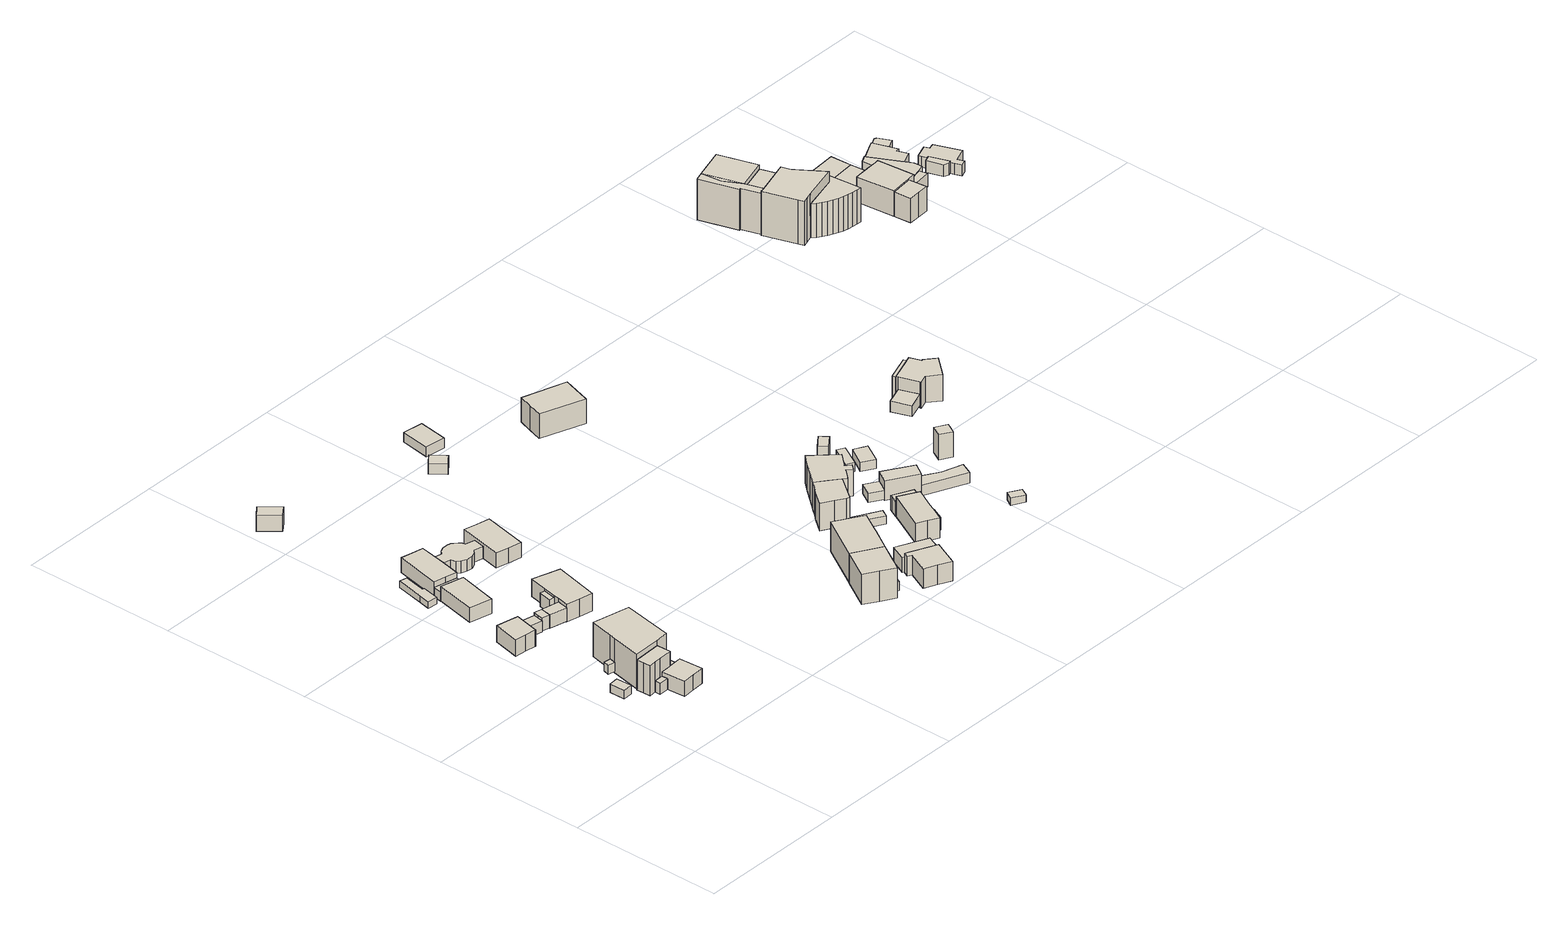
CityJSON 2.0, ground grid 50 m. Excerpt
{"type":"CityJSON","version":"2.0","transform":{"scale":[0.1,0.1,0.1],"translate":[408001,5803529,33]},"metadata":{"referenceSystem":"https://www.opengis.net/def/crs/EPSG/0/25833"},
"CityObjects":{
"building1":{"type":"Building","attributes":{"Gemeindeschluessel":"11000009","BezugspunktDach":"2200","function":"31001_2000","measuredHeight":2.9,"storeysAboveGround":1},"address":[{"country":"Germany","locality":"Berlin","thoroughfareNumber":"4 (1)","thoroughfareName":"Alt-Schmöckwitz"}],"geometry":[{"type":"Solid","lod":"1","boundaries":[[[[0,1,2,3]],[[4,5,6,7]],[[4,7,3,2]],[[5,4,2,1]],[[6,5,1,0]],[[7,6,0,3]]]]}]},
"building2":{"type":"Building","attributes":{"Gemeindeschluessel":"11000009","BezugspunktDach":"2200","function":"31001_2000","measuredHeight":3.68,"storeysAboveGround":1},"address":[{"country":"Germany","locality":"Berlin","thoroughfareNumber":"5 (1)","thoroughfareName":"Alt-Schmöckwitz"}],"geometry":[{"type":"Solid","lod":"1","boundaries":[[[[8,9,10,11]],[[12,13,14,15]],[[12,15,11,10]],[[13,12,10,9]],[[14,13,9,8]],[[15,14,8,11]]]]}]},
"building3":{"type":"Building","attributes":{"Gemeindeschluessel":"11000009","BezugspunktDach":"2200","function":"51009_1610","measuredHeight":3.02,"storeysAboveGround":0},"address":[{"country":"Germany","locality":"Berlin"}],"geometry":[{"type":"Solid","lod":"1","boundaries":[[[[16,17,18,19]],[[20,21,22,23]],[[20,23,19,18]],[[21,20,18,17]],[[22,21,17,16]],[[23,22,16,19]]]]}]},
"building4":{"type":"Building","attributes":{"Gemeindeschluessel":"11000009","function":"31001_1010"},"address":[{"country":"Germany","locality":"Berlin","thoroughfareNumber":"5","thoroughfareName":"Alt-Schmöckwitz"}],"children":["building4-1","building4-2","building4-3"]},
"building4-1":{"type":"BuildingPart","attributes":{"BezugspunktDach":"2200","measuredHeight":11.08,"storeysAboveGround":2},"parents":["building4"],"geometry":[{"type":"MultiSurface","lod":"1","boundaries":[[[24,25,26,27,28,29,30,31]],[[32,33,34,35,15,36,37,38]],[[32,38,31,30]],[[39,40,30,29]],[[33,32,41,42]],[[34,33,42,43,44,39,29,28]],[[35,34,45,43,46,47,48,28,27]],[[15,35,27,26]],[[36,15,26,25]],[[37,36,25,24]],[[38,37,24,31]],[[42,41,40,39]],[[39,44,43,42]],[[48,47,46,43,45]]]}]},
"building4-2":{"type":"BuildingPart","attributes":{"BezugspunktDach":"2200","measuredHeight":6.81,"storeysAboveGround":2},"parents":["building4"],"geometry":[{"type":"MultiSurface","lod":"1","boundaries":[[[49,50,51,52,53,48,47]],[[43,54,55,56,57,58,46]],[[59,44,48,53]],[[60,59,54,53,52]],[[56,55,52,51]],[[57,56,51,50]],[[58,57,50,49]],[[46,58,49,47]],[[43,46,47,48]],[[54,43,44,59]],[[55,61,54,59,60]]]}]},
"building4-3":{"type":"BuildingPart","attributes":{"BezugspunktDach":"2200","measuredHeight":3.22,"storeysAboveGround":2},"parents":["building4"],"geometry":[{"type":"MultiSurface","lod":"1","boundaries":[[[44,60,62,40]],[[63,55,43,41]],[[63,41,40,62]],[[55,63,62,60]],[[54,59,44,43]],[[55,60,59,54]],[[42,39,40,41]],[[43,44,39,42]]]}]},
"building5":{"type":"Building","attributes":{"Gemeindeschluessel":"11000009","function":"31001_1010"},"address":[{"country":"Germany","locality":"Berlin","thoroughfareNumber":"2 (3)","thoroughfareName":"Alt-Schmöckwitz"}],"children":["building5-1","building5-2"]},
"building5-1":{"type":"BuildingPart","attributes":{"BezugspunktDach":"2200","measuredHeight":7.49,"storeysAboveGround":1},"parents":["building5"],"geometry":[{"type":"Solid","lod":"1","boundaries":[[[[64,65,66,67,68,69,70,71]],[[72,73,74,75,76,77,78,79]],[[72,79,71,70]],[[73,72,70,69]],[[74,73,69,68]],[[75,74,68,67],[75,80,81,74]],[[76,75,67,66]],[[77,76,66,65]],[[78,77,65,64]],[[79,78,64,71]],[[80,75,74,81]]]]}]},
"building5-2":{"type":"BuildingPart","attributes":{"BezugspunktDach":"2200","measuredHeight":3.57,"storeysAboveGround":1},"parents":["building5"],"geometry":[{"type":"Solid","lod":"1","boundaries":[[[[82,83,81,80]],[[74,84,85,75]],[[84,74,81,83]],[[85,84,83,82]],[[75,85,82,80]],[[75,80,81,74]]]]}]},
"building6":{"type":"Building","attributes":{"Gemeindeschluessel":"11000009","BezugspunktDach":"2200","function":"31001_1010","measuredHeight":11.48,"storeysAboveGround":4},"address":[{"country":"Germany","locality":"Berlin","thoroughfareNumber":"4","thoroughfareName":"Alt-Schmöckwitz"}],"geometry":[{"type":"Solid","lod":"1","boundaries":[[[[86,87,88,89,90,91,92]],[[93,94,95,96,97,98,99]],[[93,99,92,91]],[[94,93,91,90]],[[95,94,90,89]],[[96,95,89,88]],[[97,96,88,87]],[[98,97,87,86]],[[99,98,86,92]]]]}]},
"building7":{"type":"Building","attributes":{"Gemeindeschluessel":"11000009","BezugspunktDach":"2200","function":"31001_1010","measuredHeight":5.11,"storeysAboveGround":1},"address":[{"country":"Germany","locality":"Berlin","thoroughfareNumber":"2 (2)","thoroughfareName":"Alt-Schmöckwitz"}],"geometry":[{"type":"Solid","lod":"1","boundaries":[[[[100,101,102,103,104]],[[105,106,107,108,109]],[[105,109,104,103]],[[106,105,103,102]],[[107,106,102,101]],[[108,107,101,100]],[[109,108,100,104]]]]}]},
"building8":{"type":"Building","attributes":{"Gemeindeschluessel":"11000009","BezugspunktDach":"2200","function":"31001_2000","measuredHeight":2.17,"storeysAboveGround":1},"address":[{"country":"Germany","locality":"Berlin","thoroughfareNumber":"1 (2)","thoroughfareName":"Alt-Schmöckwitz"}],"geometry":[{"type":"Solid","lod":"1","boundaries":[[[[110,111,112,113,114,115,116]],[[117,118,119,120,121,122,123]],[[117,123,116,115]],[[118,117,115,114]],[[119,118,114,113]],[[120,119,113,112]],[[121,120,112,111]],[[122,121,111,110]],[[123,122,110,116]]]]}]},
"building9":{"type":"Building","attributes":{"Gemeindeschluessel":"11000009","BezugspunktDach":"2200","function":"31001_2000","measuredHeight":6.57,"storeysAboveGround":1},"address":[{"country":"Germany","locality":"Berlin","thoroughfareNumber":"2 (4)","thoroughfareName":"Alt-Schmöckwitz"}],"geometry":[{"type":"Solid","lod":"1","boundaries":[[[[124,125,126,127,128]],[[129,130,131,132,133]],[[129,133,128,127]],[[130,129,127,126]],[[131,130,126,125]],[[132,131,125,124]],[[133,132,124,128]]]]}]},
"building10":{"type":"Building","attributes":{"Gemeindeschluessel":"11000009","BezugspunktDach":"2200","function":"31001_1010","measuredHeight":5.2,"storeysAboveGround":1},"address":[{"country":"Germany","locality":"Berlin","thoroughfareNumber":"2 (1)","thoroughfareName":"Alt-Schmöckwitz"}],"geometry":[{"type":"Solid","lod":"1","boundaries":[[[[134,135,136,101,137,100]],[[138,139,140,141,142,143]],[[138,143,100,137]],[[139,138,137,101]],[[140,139,101,136]],[[141,140,136,135]],[[142,141,135,134]],[[143,142,134,100]]]]}]},
"building11":{"type":"Building","attributes":{"Gemeindeschluessel":"11000009","BezugspunktDach":"2200","function":"31001_2463","measuredHeight":3.19,"storeysAboveGround":1},"address":[{"country":"Germany","locality":"Berlin","thoroughfareNumber":"1 (4)","thoroughfareName":"Alt-Schmöckwitz"}],"geometry":[{"type":"Solid","lod":"1","boundaries":[[[[144,145,146,147]],[[148,149,150,151]],[[148,151,147,146]],[[149,148,146,145]],[[150,149,145,144]],[[151,150,144,147]]]]}]},
"building12":{"type":"Building","attributes":{"Gemeindeschluessel":"11000009","BezugspunktDach":"2200","function":"31001_3065","measuredHeight":6.75,"storeysAboveGround":1},"address":[{"country":"Germany","locality":"Berlin","thoroughfareNumber":"1 (3)","thoroughfareName":"Alt-Schmöckwitz"}],"geometry":[{"type":"Solid","lod":"1","boundaries":[[[[152,153,154,155,156,157,158,159]],[[160,161,162,163,164,149,165,148]],[[160,148,159,158]],[[161,160,158,157]],[[162,161,157,156]],[[163,162,156,155]],[[164,163,155,154]],[[149,164,154,153]],[[165,149,153,152]],[[148,165,152,159]]]]}]},
"building13":{"type":"Building","attributes":{"Gemeindeschluessel":"11000009","function":"31001_1010"},"address":[{"country":"Germany","locality":"Berlin","thoroughfareNumber":"2","thoroughfareName":"Alt-Schmöckwitz"}],"children":["building13-1","building13-2"]},
"building13-1":{"type":"BuildingPart","attributes":{"BezugspunktDach":"2200","measuredHeight":7.73,"storeysAboveGround":2},"parents":["building13"],"geometry":[{"type":"MultiSurface","lod":"1","boundaries":[[[166,167,168,169,170,171,172,173,174]],[[175,176,177,178,179,180,181,182,183]],[[175,183,174,173]],[[176,175,173,172]],[[177,176,184,185,186,187,188,172,171]],[[178,177,171,170]],[[179,178,170,169]],[[180,179,169,168]],[[181,180,168,167]],[[182,181,167,166]],[[183,182,166,174]],[[188,187,186,185,184]]]}]},
"building13-2":{"type":"BuildingPart","attributes":{"BezugspunktDach":"2200","measuredHeight":4.67,"storeysAboveGround":2},"parents":["building13"],"geometry":[{"type":"Solid","lod":"1","boundaries":[[[[187,186,189,190]],[[191,185,184,192]],[[191,192,190,189]],[[185,191,189,186]],[[192,184,187,190]],[[184,185,186,187]]]]}]},
"building14":{"type":"Building","attributes":{"Gemeindeschluessel":"11000009","BezugspunktDach":"2200","function":"31001_3072","measuredHeight":6.89,"storeysAboveGround":1},"address":[{"country":"Germany","locality":"Berlin","thoroughfareNumber":"782 (1)","thoroughfareName":"Adlergestell"}],"geometry":[{"type":"Solid","lod":"1","boundaries":[[[[193,194,195,196]],[[197,198,199,200]],[[197,200,196,195]],[[198,197,195,194]],[[199,198,194,193]],[[200,199,193,196]]]]}]},
"building15":{"type":"Building","attributes":{"Gemeindeschluessel":"11000009","BezugspunktDach":"2200","function":"31001_3065","measuredHeight":3.95,"storeysAboveGround":1},"address":[{"country":"Germany","locality":"Berlin","thoroughfareNumber":"1 (1)","thoroughfareName":"Alt-Schmöckwitz"}],"geometry":[{"type":"Solid","lod":"1","boundaries":[[[[201,202,203,204,205,206,207,208,209,210,211,212,213,214,215,216,217,218,219]],[[163,220,221,222,223,224,225,226,227,228,229,230,231,232,233,234,235,236,164]],[[163,164,219,218]],[[220,163,218,217]],[[221,220,217,216]],[[222,221,216,215]],[[223,222,215,214]],[[224,223,214,213]],[[225,224,213,212]],[[226,225,212,211]],[[227,226,211,210]],[[228,227,210,209]],[[229,228,209,208]],[[230,229,208,207]],[[231,230,207,206]],[[232,231,206,205]],[[233,232,205,204]],[[234,233,204,203]],[[235,234,203,202]],[[236,235,202,201]],[[164,236,201,219]]]]}]},
"building16":{"type":"Building","attributes":{"Gemeindeschluessel":"11000009","BezugspunktDach":"2200","function":"31001_3065","measuredHeight":6.85,"storeysAboveGround":1},"address":[{"country":"Germany","locality":"Berlin","thoroughfareNumber":"1","thoroughfareName":"Alt-Schmöckwitz"}],"geometry":[{"type":"Solid","lod":"1","boundaries":[[[[237,238,239,240,241,242]],[[243,244,245,246,247,248]],[[243,248,242,241]],[[244,243,241,240]],[[245,244,240,239]],[[246,245,239,238]],[[247,246,238,237]],[[248,247,237,242]]]]}]},
"building17":{"type":"Building","attributes":{"Gemeindeschluessel":"11000009","function":"31001_1010"},"address":[{"country":"Germany","locality":"Berlin","thoroughfareNumber":"12","thoroughfareName":"Alt-Schmöckwitz"}],"children":["building17-1","building17-2"]},
"building17-1":{"type":"BuildingPart","attributes":{"BezugspunktDach":"2200","measuredHeight":11.39,"storeysAboveGround":2},"parents":["building17"],"geometry":[{"type":"Solid","lod":"1","boundaries":[[[[249,250,251,252,253,254,255,256]],[[257,258,259,260,261,262,263,264]],[[257,264,256,255]],[[258,257,255,254]],[[259,258,254,253]],[[260,259,253,252]],[[261,260,252,251],[260,261,265,266]],[[262,261,251,250]],[[263,262,250,249]],[[264,263,249,256]],[[265,261,260,266]]]]}]},
"building17-2":{"type":"BuildingPart","attributes":{"BezugspunktDach":"2200","measuredHeight":3,"storeysAboveGround":2},"parents":["building17"],"geometry":[{"type":"Solid","lod":"1","boundaries":[[[[267,268,266,265]],[[260,269,270,261]],[[269,260,266,268]],[[270,269,268,267]],[[261,270,267,265]],[[261,265,266,260]]]]}]},
"building18":{"type":"Building","attributes":{"Gemeindeschluessel":"11000009","BezugspunktDach":"2200","function":"31001_2000","measuredHeight":4.26,"storeysAboveGround":1},"address":[{"country":"Germany","locality":"Berlin","thoroughfareNumber":"922 (1)","thoroughfareName":"Alt-Schmöckwitz"}],"geometry":[{"type":"Solid","lod":"1","boundaries":[[[[271,272,273,274,275]],[[276,277,278,279,280]],[[276,280,275,274]],[[277,276,274,273]],[[278,277,273,272]],[[279,278,272,271]],[[280,279,271,275]]]]}]},
"building19":{"type":"Building","attributes":{"Gemeindeschluessel":"11000009","function":"31001_1010"},"address":[{"country":"Germany","locality":"Berlin","thoroughfareNumber":"13","thoroughfareName":"Alt-Schmöckwitz"}],"children":["building19-1","building19-2"]},
"building19-1":{"type":"BuildingPart","attributes":{"BezugspunktDach":"2200","measuredHeight":11.13,"storeysAboveGround":2},"parents":["building19"],"geometry":[{"type":"Solid","lod":"1","boundaries":[[[[254,253,281,282,283,284,285,255]],[[286,287,288,289,290,291,292,293]],[[286,293,255,285]],[[287,286,285,284]],[[288,287,284,283]],[[289,288,283,282]],[[290,289,282,281],[294,295,296,297]],[[291,290,281,253]],[[292,291,253,254]],[[293,292,254,255]],[[296,295,294,297]]]]}]},
"building19-2":{"type":"BuildingPart","attributes":{"BezugspunktDach":"2200","measuredHeight":2.62,"storeysAboveGround":2},"parents":["building19"],"geometry":[{"type":"Solid","lod":"1","boundaries":[[[[298,299,297,296]],[[294,300,301,295]],[[300,294,297,299]],[[301,300,299,298]],[[295,301,298,296]],[[294,295,296,297]]]]}]},
"building20":{"type":"Building","attributes":{"Gemeindeschluessel":"11000009","BezugspunktDach":"2200","function":"31001_1010","measuredHeight":7.07,"storeysAboveGround":2},"address":[{"country":"Germany","locality":"Berlin","thoroughfareNumber":"12 (1)","thoroughfareName":"Alt-Schmöckwitz"}],"geometry":[{"type":"Solid","lod":"1","boundaries":[[[[302,303,304,305,306,307,308,309,310,311]],[[312,313,314,315,316,317,318,319,320,321]],[[312,321,311,310]],[[313,312,310,309]],[[314,313,309,308]],[[315,314,308,307]],[[316,315,307,306]],[[317,316,306,305]],[[318,317,305,304]],[[319,318,304,303]],[[320,319,303,302]],[[321,320,302,311]]]]}]},
"building21":{"type":"Building","attributes":{"Gemeindeschluessel":"11000009","BezugspunktDach":"2200","function":"31001_2000","measuredHeight":3.66,"storeysAboveGround":1},"address":[{"country":"Germany","locality":"Berlin","thoroughfareNumber":"922","thoroughfareName":"Alt-Schmöckwitz"}],"geometry":[{"type":"Solid","lod":"1","boundaries":[[[[322,323,324,325]],[[326,327,328,329]],[[326,329,325,324]],[[327,326,324,323]],[[328,327,323,322]],[[329,328,322,325]]]]}]},
"building22":{"type":"Building","attributes":{"Gemeindeschluessel":"11000009","BezugspunktDach":"2200","function":"31001_1010","measuredHeight":5.69,"storeysAboveGround":1},"address":[{"country":"Germany","locality":"Berlin","thoroughfareNumber":"13 (1)","thoroughfareName":"Alt-Schmöckwitz"}],"geometry":[{"type":"Solid","lod":"1","boundaries":[[[[330,331,332,333,334]],[[335,336,337,338,339]],[[335,339,334,333]],[[336,335,333,332]],[[337,336,332,331]],[[338,337,331,330]],[[339,338,330,334]]]]}]},
"building23":{"type":"Building","attributes":{"Gemeindeschluessel":"11000009","BezugspunktDach":"2200","function":"31001_1010","measuredHeight":10.02,"storeysAboveGround":2},"address":[{"country":"Germany","locality":"Berlin","thoroughfareNumber":"14","thoroughfareName":"Alt-Schmöckwitz"}],"geometry":[{"type":"Solid","lod":"1","boundaries":[[[[340,341,342,343,344,345,346,347,348]],[[349,350,351,352,353,354,355,356,357]],[[349,357,348,347]],[[350,349,347,346]],[[351,350,346,345]],[[352,351,345,344]],[[353,352,344,343]],[[354,353,343,342]],[[355,354,342,341]],[[356,355,341,340]],[[357,356,340,348]]]]}]},
"building24":{"type":"Building","attributes":{"Gemeindeschluessel":"11000009","BezugspunktDach":"2200","function":"31001_2000","measuredHeight":2.69,"storeysAboveGround":1},"address":[{"country":"Germany","locality":"Berlin","thoroughfareNumber":"13 (3)","thoroughfareName":"Alt-Schmöckwitz"}],"geometry":[{"type":"Solid","lod":"1","boundaries":[[[[358,359,360,361,362]],[[363,364,365,366,367]],[[363,367,362,361]],[[364,363,361,360]],[[365,364,360,359]],[[366,365,359,358]],[[367,366,358,362]]]]}]},
"building25":{"type":"Building","attributes":{"Gemeindeschluessel":"11000009","function":"31001_2000"},"address":[{"country":"Germany","locality":"Berlin","thoroughfareNumber":"13 (2)","thoroughfareName":"Alt-Schmöckwitz"}],"children":["building25-1","building25-2"]},
"building25-1":{"type":"BuildingPart","attributes":{"BezugspunktDach":"2200","measuredHeight":8.34,"storeysAboveGround":2},"parents":["building25"],"geometry":[{"type":"MultiSurface","lod":"1","boundaries":[[[368,369,370,371,372,373,374,375]],[[376,377,378,379,380,381,382,383]],[[376,383,375,374]],[[377,376,374,373]],[[378,377,373,372]],[[379,378,372,371]],[[380,384,385,371,370]],[[381,380,370,369]],[[382,381,369,368]],[[383,382,368,375]],[[379,385,384,380]]]}]},
"building25-2":{"type":"BuildingPart","attributes":{"BezugspunktDach":"2200","measuredHeight":4.21,"storeysAboveGround":2},"parents":["building25"],"geometry":[{"type":"Solid","lod":"1","boundaries":[[[[386,387,385,384]],[[379,388,389,380]],[[388,379,385,387]],[[389,388,387,386]],[[380,389,386,384]],[[379,380,384,385]]]]}]},
"building26":{"type":"Building","attributes":{"Gemeindeschluessel":"11000009","BezugspunktDach":"2200","function":"31001_3043","measuredHeight":10.96,"storeysAboveGround":1},"address":[{"country":"Germany","locality":"Berlin","thoroughfareNumber":"923","thoroughfareName":"Alt-Schmöckwitz"}],"geometry":[{"type":"Solid","lod":"1","boundaries":[[[[390,391,392,393,394]],[[395,396,397,398,399]],[[395,399,394,393]],[[396,395,393,392]],[[397,396,392,391]],[[398,397,391,390]],[[399,398,390,394]]]]}]},
"building27":{"type":"Building","attributes":{"Gemeindeschluessel":"11000009","BezugspunktDach":"2200","function":"31001_1010","measuredHeight":8.84,"storeysAboveGround":2},"address":[{"country":"Germany","locality":"Berlin","thoroughfareNumber":"15","thoroughfareName":"Alt-Schmöckwitz"}],"geometry":[{"type":"Solid","lod":"1","boundaries":[[[[400,401,402,403,404,405,406,407,408,409,410]],[[411,412,413,414,415,416,417,418,419,420,421]],[[411,421,410,409]],[[412,411,409,408]],[[413,412,408,407]],[[414,413,407,406]],[[415,414,406,405]],[[416,415,405,404]],[[417,416,404,403]],[[418,417,403,402]],[[419,418,402,401]],[[420,419,401,400]],[[421,420,400,410]]]]}]},
"building28":{"type":"Building","attributes":{"Gemeindeschluessel":"11000009","BezugspunktDach":"2200","function":"31001_1010","measuredHeight":5.98,"storeysAboveGround":2},"address":[{"country":"Germany","locality":"Berlin","thoroughfareNumber":"14 (1)","thoroughfareName":"Alt-Schmöckwitz"}],"geometry":[{"type":"Solid","lod":"1","boundaries":[[[[422,423,424,425,426,427,428,429]],[[430,431,432,433,434,435,436,437]],[[430,437,429,428]],[[431,430,428,427]],[[432,431,427,426]],[[433,432,426,425]],[[434,433,425,424]],[[435,434,424,423]],[[436,435,423,422]],[[437,436,422,429]]]]}]},
"building29":{"type":"Building","attributes":{"Gemeindeschluessel":"11000009","function":"31001_1010"},"address":[{"country":"Germany","locality":"Berlin","thoroughfareNumber":"15 (1)","thoroughfareName":"Alt-Schmöckwitz"}],"children":["building29-1","building29-2"]},
"building29-1":{"type":"BuildingPart","attributes":{"BezugspunktDach":"2200","measuredHeight":7.24,"storeysAboveGround":2},"parents":["building29"],"geometry":[{"type":"MultiSurface","lod":"1","boundaries":[[[438,439,440,441]],[[442,443,444,445]],[[442,445,446,447,448,449,441,440],[447,450,451,448]],[[443,442,440,439]],[[444,443,439,438]],[[445,444,438,441]],[[451,450,447,448]],[[449,448,447,446]]]}]},
"building29-2":{"type":"BuildingPart","attributes":{"BezugspunktDach":"2200","measuredHeight":3.93,"storeysAboveGround":2},"parents":["building29"],"geometry":[{"type":"Solid","lod":"1","boundaries":[[[[449,448,451,452,453]],[[454,450,447,446,455]],[[454,455,453,452]],[[450,454,452,451]],[[455,446,449,453]],[[447,450,451,448]],[[446,447,448,449]]]]}]},
"building30":{"type":"Building","attributes":{"Gemeindeschluessel":"11000009","BezugspunktDach":"2200","function":"31001_2000","measuredHeight":9.03,"storeysAboveGround":1},"address":[{"country":"Germany","locality":"Berlin","thoroughfareNumber":"15 (3)","thoroughfareName":"Alt-Schmöckwitz"}],"geometry":[{"type":"Solid","lod":"1","boundaries":[[[[456,457,458,459]],[[460,461,462,463]],[[460,463,459,458]],[[461,460,458,457]],[[462,461,457,456]],[[463,462,456,459]]]]}]},
"building31":{"type":"Building","attributes":{"Gemeindeschluessel":"11000009","BezugspunktDach":"2200","function":"31001_2000","measuredHeight":3,"storeysAboveGround":1},"address":[{"country":"Germany","locality":"Berlin","thoroughfareNumber":"15 (4)","thoroughfareName":"Alt-Schmöckwitz"}],"geometry":[{"type":"Solid","lod":"1","boundaries":[[[[464,465,466,467]],[[468,469,470,471]],[[468,471,467,466]],[[469,468,466,465]],[[470,469,465,464]],[[471,470,464,467]]]]}]},
"building32":{"type":"Building","attributes":{"Gemeindeschluessel":"11000009","BezugspunktDach":"2200","function":"31001_2000","measuredHeight":3,"storeysAboveGround":1},"address":[{"country":"Germany","locality":"Berlin","thoroughfareNumber":"15 (5)","thoroughfareName":"Alt-Schmöckwitz"}],"geometry":[{"type":"Solid","lod":"1","boundaries":[[[[472,473,474,475]],[[476,477,478,479]],[[476,479,475,474]],[[477,476,474,473]],[[478,477,473,472]],[[479,478,472,475]]]]}]},
"building33":{"type":"Building","attributes":{"Gemeindeschluessel":"11000009","BezugspunktDach":"2200","function":"31001_2000","measuredHeight":4.4,"storeysAboveGround":1},"address":[{"country":"Germany","locality":"Berlin","thoroughfareNumber":"15 (2)","thoroughfareName":"Alt-Schmöckwitz"}],"geometry":[{"type":"Solid","lod":"1","boundaries":[[[[480,481,482,483,484,485,486]],[[487,488,489,490,491,492,493]],[[487,493,486,485]],[[488,487,485,484]],[[489,488,484,483]],[[490,489,483,482]],[[491,490,482,481]],[[492,491,481,480]],[[493,492,480,486]]]]}]},
"building34":{"type":"Building","attributes":{"Gemeindeschluessel":"11000009","BezugspunktDach":"2200","function":"31001_2000","measuredHeight":2.57,"storeysAboveGround":1},"address":[{"country":"Germany","locality":"Berlin","thoroughfareNumber":"13 (4)","thoroughfareName":"Alt-Schmöckwitz"}],"geometry":[{"type":"Solid","lod":"1","boundaries":[[[[494,495,496,497]],[[498,499,500,501]],[[498,501,497,496]],[[499,498,496,495]],[[500,499,495,494]],[[501,500,494,497]]]]}]},
"building35":{"type":"Building","attributes":{"Gemeindeschluessel":"11000009","BezugspunktDach":"2200","function":"31001_1010","measuredHeight":8.79,"storeysAboveGround":1},"address":[{"country":"Germany","locality":"Berlin","thoroughfareNumber":"15 (6)","thoroughfareName":"Alt-Schmöckwitz"}],"geometry":[{"type":"Solid","lod":"1","boundaries":[[[[502,503,504,505,506]],[[507,508,509,510,511]],[[507,511,506,505]],[[508,507,505,504]],[[509,508,504,503]],[[510,509,503,502]],[[511,510,502,506]]]]}]},
"building36":{"type":"Building","attributes":{"Gemeindeschluessel":"11000009","BezugspunktDach":"2200","function":"31001_2463","measuredHeight":4.68,"storeysAboveGround":1},"address":[{"country":"Germany","locality":"Berlin","thoroughfareNumber":"16 (1)","thoroughfareName":"Alt-Schmöckwitz"}],"geometry":[{"type":"Solid","lod":"1","boundaries":[[[[512,513,514,515,516]],[[517,518,519,520,521]],[[517,521,516,515]],[[518,517,515,514]],[[519,518,514,513]],[[520,519,513,512]],[[521,520,512,516]]]]}]},
"building37":{"type":"Building","attributes":{"Gemeindeschluessel":"11000009","BezugspunktDach":"2200","function":"51009_1610","measuredHeight":8.41,"storeysAboveGround":0},"address":[{"country":"Germany","locality":"Berlin"}],"geometry":[{"type":"Solid","lod":"1","boundaries":[[[[522,523,524,525]],[[526,527,528,529]],[[526,529,525,524]],[[527,526,524,523]],[[528,527,523,522]],[[529,528,522,525]]]]}]},
"building38":{"type":"Building","attributes":{"Gemeindeschluessel":"11000009","BezugspunktDach":"2200","function":"31001_1010","measuredHeight":8.85,"storeysAboveGround":2},"address":[{"country":"Germany","locality":"Berlin","thoroughfareNumber":"16","thoroughfareName":"Alt-Schmöckwitz"}],"geometry":[{"type":"Solid","lod":"1","boundaries":[[[[530,531,532,533,534,535,536,537,538,523,522]],[[539,540,541,542,543,544,545,546,547,548,549]],[[539,549,522,523]],[[540,539,523,538]],[[541,540,538,537]],[[542,541,537,536]],[[543,542,536,535]],[[544,543,535,534]],[[545,544,534,533]],[[546,545,533,532]],[[547,546,532,531]],[[548,547,531,530]],[[549,548,530,522]]]]}]},
"building39":{"type":"Building","attributes":{"Gemeindeschluessel":"11000009","function":"31001_1120"},"address":[{"country":"Germany","locality":"Berlin","thoroughfareNumber":"47, 49","thoroughfareName":"Am Seddinsee"}],"children":["building39-1","building39-2","building39-3","building39-4","building39-5","building39-6"]},
"building39-1":{"type":"BuildingPart","attributes":{"BezugspunktDach":"2200","measuredHeight":16.9,"storeysAboveGround":3},"parents":["building39"],"geometry":[{"type":"MultiSurface","lod":"1","boundaries":[[[550,551,552,553,554,555,556,557,558,559,560,561,562,563]],[[564,565,566,567,568,569,570,571,572,573,574,575,576,577]],[[564,577,563,562]],[[578,579,564,562,561]],[[580,581,582,578,561,560]],[[583,584,560,559]],[[567,566,585,586,587]],[[588,583,559,558]],[[568,567,587,589]],[[569,568,590,591,592,593,558,557]],[[594,592,595,557,556]],[[570,569,591,596]],[[571,597,598,556,555]],[[599,600,597,555,554]],[[573,572,554,553]],[[574,573,553,552]],[[575,574,552,551]],[[576,575,551,550]],[[577,576,550,563]],[[565,564,579,578]],[[566,601,582,581,580]],[[602,601,565,578,582]],[[587,586,585,584,583]],[[589,587,583,588]],[[593,592,591,590]],[[596,591,595,592,594]],[[570,598,597,571]],[[572,571,597,600,599]]]}]},
"building39-2":{"type":"BuildingPart","attributes":{"BezugspunktDach":"2200","measuredHeight":14.04,"storeysAboveGround":3},"parents":["building39"],"geometry":[{"type":"MultiSurface","lod":"1","boundaries":[[[603,604,579,578,582,581,605,606,607]],[[608,609,566,601,565,564,610,611,612]],[[608,612,607,606]],[[609,608,606,605]],[[584,613,614,586,566,609,605,581]],[[610,564,579,604]],[[611,610,604,603]],[[612,611,603,607]],[[586,614,613,584]],[[601,566,581,582]],[[601,582,578,565]],[[578,579,564,565]]]}]},
"building39-3":{"type":"BuildingPart","attributes":{"BezugspunktDach":"2200","measuredHeight":14.04,"storeysAboveGround":3},"parents":["building39"],"geometry":[{"type":"MultiSurface","lod":"1","boundaries":[[[615,616,617,618,619]],[[620,621,622,623,609]],[[620,609,619,618]],[[624,625,626,627,621,620,618,617]],[[613,628,617,616]],[[622,621,629,614]],[[623,622,616,615]],[[609,623,615,619]],[[627,626,625,624]],[[614,629,628,613]]]}]},
"building39-4":{"type":"BuildingPart","attributes":{"BezugspunktDach":"2200","measuredHeight":11.37,"storeysAboveGround":3},"parents":["building39"],"geometry":[{"type":"MultiSurface","lod":"1","boundaries":[[[630,631,632,633,634,635,636,637,638,639,640,641,642,643,644,645,646,647,648,598,597,600]],[[571,570,649,650,651,652,653,654,655,656,657,658,659,660,661,662,663,664,665,666,667,572]],[[668,594,598,648]],[[649,570,596,669,670]],[[671,672,668,648,647]],[[650,649,669,673]],[[674,675,672,647,646]],[[651,650,676,673,677]],[[652,651,677,678,679,675,646,645]],[[653,652,680,678,681,682,679,645,644]],[[683,682,644,643]],[[654,653,681,684]],[[655,654,684,685,686,683,643,642]],[[687,688,686,685,687,656,655,642,641]],[[657,656,641,640]],[[658,657,640,639]],[[659,658,639,638]],[[660,659,638,637]],[[661,660,637,636]],[[662,661,636,635]],[[663,662,635,634]],[[664,663,634,633]],[[665,664,633,632]],[[666,665,632,631]],[[667,666,631,630]],[[572,667,630,600]],[[571,572,600,597]],[[571,597,598,570]],[[670,669,596,594,668]],[[673,669,668,672,671]],[[677,673,676,672,675,674]],[[675,679,678,677]],[[679,682,681,678,680]],[[684,681,682,683]],[[683,686,685,684]],[[685,686,688,687]]]}]},
"building39-5":{"type":"BuildingPart","attributes":{"BezugspunktDach":"2200","measuredHeight":4.21,"storeysAboveGround":3},"parents":["building39"],"geometry":[{"type":"MultiSurface","lod":"1","boundaries":[[[624,593,592,594,668,672,675,679,682,683,686,688,689,690,625]],[[691,692,687,685,684,681,678,677,673,669,596,591,590,627,626]],[[691,626,625,690]],[[692,691,690,689]],[[687,692,689,688]],[[685,687,688,686]],[[684,685,693,686,683]],[[684,694,683,682,681]],[[681,682,679,678]],[[677,678,679,675]],[[673,677,675,672,695]],[[669,673,672,668]],[[669,696,668,594,596]],[[591,596,594,592]],[[591,592,593,590]],[[590,593,624,627]],[[626,627,624,625]]]}]},
"building39-6":{"type":"BuildingPart","attributes":{"BezugspunktDach":"2200","measuredHeight":13.63,"storeysAboveGround":3},"parents":["building39"],"geometry":[{"type":"MultiSurface","lod":"1","boundaries":[[[584,588,628,613]],[[629,589,586,614]],[[593,624,627,590,589,629,628,588]],[[629,614,613,628]],[[590,627,624,593]],[[586,589,588,584]],[[614,586,697,584,613]]]}]},
"building40":{"type":"Building","attributes":{"Gemeindeschluessel":"11000009","function":"31001_1120"},"address":[{"country":"Germany","locality":"Berlin","thoroughfareNumber":"19","thoroughfareName":"Wernsdorfer Straße"}],"children":["building40-1","building40-2","building40-3"]},
"building40-1":{"type":"BuildingPart","attributes":{"BezugspunktDach":"2200","measuredHeight":10.77,"storeysAboveGround":2},"parents":["building40"],"geometry":[{"type":"MultiSurface","lod":"1","boundaries":[[[698,699,700,701,702,703,704,705]],[[706,707,708,709,710,711,712,713]],[[714,715,705,704]],[[707,716,714,706,704,703]],[[708,707,703,702]],[[709,708,702,701]],[[710,709,701,700]],[[717,718,700,699]],[[719,720,717,711,699,698]],[[713,712,698,705]],[[706,713,715,714]],[[706,714,716,707]],[[711,710,718,717]],[[721,712,722,723,720,719]],[[711,717,720,723,724]]]}]},
"building40-2":{"type":"BuildingPart","attributes":{"BezugspunktDach":"2200","measuredHeight":8.49,"storeysAboveGround":2},"parents":["building40"],"geometry":[{"type":"MultiSurface","lod":"1","boundaries":[[[725,726,727,718,720,719]],[[723,710,728,729,730,712]],[[728,710,718,727]],[[729,728,727,726]],[[730,729,726,725]],[[712,730,725,719]],[[723,712,719,720]],[[731,710,711,717,718]],[[723,720,717,732,711]]]}]},
"building40-3":{"type":"BuildingPart","attributes":{"BezugspunktDach":"2200","measuredHeight":4.9,"storeysAboveGround":2},"parents":["building40"],"geometry":[{"type":"MultiSurface","lod":"1","boundaries":[[[733,715,716,734,735]],[[736,737,738,739,740]],[[736,740,735,734]],[[737,736,734,716]],[[738,737,716,707,706,713]],[[739,738,715,733]],[[740,739,733,735]],[[713,706,714,715]],[[714,706,707,716]]]}]},
"building41":{"type":"Building","attributes":{"Gemeindeschluessel":"11000009","BezugspunktDach":"2200","function":"31001_2463","measuredHeight":5.35,"storeysAboveGround":1},"address":[{"country":"Germany","locality":"Berlin","thoroughfareNumber":"19 (1)","thoroughfareName":"Wernsdorfer Straße"}],"geometry":[{"type":"Solid","lod":"1","boundaries":[[[[735,734,741,742]],[[743,744,745,746]],[[743,746,742,741]],[[744,743,741,734]],[[745,744,734,735]],[[746,745,735,742]]]]}]},
"building42":{"type":"Building","attributes":{"Gemeindeschluessel":"11000009","function":"31001_1010"},"address":[{"country":"Germany","locality":"Berlin","thoroughfareNumber":"21","thoroughfareName":"Wernsdorfer Straße"}],"children":["building42-1","building42-2","building42-3","building42-4"]},
"building42-1":{"type":"BuildingPart","attributes":{"BezugspunktDach":"2200","measuredHeight":4.67,"storeysAboveGround":1},"parents":["building42"],"geometry":[{"type":"MultiSurface","lod":"1","boundaries":[[[747,748,749,750,751,752,753]],[[754,755,756,757,758,759,760]],[[754,760,753,752]],[[761,762,763,762,764,754,752,751]],[[756,755,751,750]],[[757,756,750,749]],[[758,757,749,748]],[[760,759,747,753]],[[755,763,762,761]],[[754,764,762,763]],[[758,748,747,759]]]}]},
"building42-2":{"type":"BuildingPart","attributes":{"BezugspunktDach":"2200","measuredHeight":4.53,"storeysAboveGround":1},"parents":["building42"],"geometry":[{"type":"MultiSurface","lod":"1","boundaries":[[[762,761,765,766,767,768,769,770,764]],[[771,772,773,774,775,776,755,763,754]],[[771,754,764,770]],[[777,778,779,770,769]],[[773,772,769,768]],[[774,773,768,767]],[[775,774,767,766]],[[776,775,766,765]],[[755,776,765,761]],[[772,771,779,778,777]],[[763,755,761,762]],[[754,780,763,762,764]]]}]},
"building42-3":{"type":"BuildingPart","attributes":{"BezugspunktDach":"2200","measuredHeight":4.67,"storeysAboveGround":1},"parents":["building42"],"geometry":[{"type":"MultiSurface","lod":"1","boundaries":[[[781,782,748,747]],[[758,783,784,759]],[[783,758,748,782]],[[784,783,782,781]],[[759,784,781,747]],[[785,758,759,747,748]]]}]},
"building42-4":{"type":"BuildingPart","attributes":{"BezugspunktDach":"2200","measuredHeight":2.87,"storeysAboveGround":1},"parents":["building42"],"geometry":[{"type":"Solid","lod":"1","boundaries":[[[[778,786,787,788,789,779]],[[790,791,792,793,772,771]],[[790,771,779,789]],[[791,790,789,788]],[[792,791,788,787]],[[793,792,787,786]],[[772,793,786,778]],[[778,779,771,772]]]]}]},
"building43":{"type":"Building","attributes":{"Gemeindeschluessel":"11000009","BezugspunktDach":"2200","function":"31001_2723","measuredHeight":3.93,"storeysAboveGround":1},"address":[{"country":"Germany","locality":"Berlin","thoroughfareNumber":"21 (1)","thoroughfareName":"Wernsdorfer Straße"}],"geometry":[{"type":"Solid","lod":"1","boundaries":[[[[794,795,796,797,798]],[[799,800,801,802,803]],[[799,803,798,797]],[[800,799,797,796]],[[801,800,796,795]],[[802,801,795,794]],[[803,802,794,798]]]]}]},
"building44":{"type":"Building","attributes":{"Gemeindeschluessel":"11000009","BezugspunktDach":"2200","function":"31001_1010","measuredHeight":5.5,"storeysAboveGround":1},"address":[{"country":"Germany","locality":"Berlin","thoroughfareNumber":"23","thoroughfareName":"Wernsdorfer Straße"}],"geometry":[{"type":"Solid","lod":"1","boundaries":[[[[804,805,806,807,808,809,810,811,812,813,814,815,816]],[[817,818,819,820,821,822,823,824,825,826,827,828,829]],[[817,829,816,815]],[[818,817,815,814]],[[819,818,814,813]],[[820,819,813,812]],[[821,820,812,811]],[[822,821,811,810]],[[823,822,810,809]],[[824,823,809,808]],[[825,824,808,807]],[[826,825,807,806]],[[827,826,806,805]],[[828,827,805,804]],[[829,828,804,816]]]]}]}
},
"vertices":[
[48,300,52],[80,301,52],[77,352,52],[47,350,52],[77,352,23],[80,301,23],[48,300,23],[47,350,23],
[131,239,59],[163,240,59],[161,260,59],[131,258,59],[161,260,22],[163,240,22],[131,239,22],[131,258,22],
[127,402,59],[132,423,59],[110,427,59],[105,407,59],[110,427,29],[132,423,29],[127,402,29],[105,407,29],
[107,279,122],[108,256,122],[131,258,122],[153,259,122],[199,262,122],[198,285,122],[197,307,122],[106,303,122],[197,307,22],[198,285,22],[199,262,22],[153,259,22],[108,256,22],[107,279,22],[106,303,22],[198,285,55],[197,307,55],[197,307,23],[198,285,23],[199,262,23],[199,262,55],[199,262,56],[161,260,23],[161,260,73],[199,262,73],
[167,180,73],[208,184,73],[248,187,73],[243,265,73],[202,262,73],[202,262,23],[243,265,23],[248,187,23],[208,184,23],[167,180,23],[202,262,55],[243,265,55],[222,264,23],
[240,311,55],[240,311,23],
[39,653,87],[74,648,87],[75,648,87],[85,693,87],[93,728,87],[57,736,87],[21,743,87],[2,657,87],[21,743,32],[57,736,32],[93,728,32],[85,693,32],[75,648,32],[74,648,32],[39,653,32],[2,657,32],[85,693,68],[93,728,68],
[142,681,68],[149,716,68],[149,716,32],[142,681,32],
[197,307,140],[240,311,140],[270,474,140],[149,500,140],[132,423,140],[127,402,140],[106,303,140],[127,402,25],[132,423,25],[149,500,25],[270,474,25],[240,311,25],[197,307,25],[106,303,25],
[167,676,78],[174,711,78],[149,716,78],[145,698,78],[142,681,78],[145,698,34],[149,716,34],[174,711,34],[167,676,34],[142,681,34],
[62,998,49],[72,1053,49],[66,1055,49],[80,1124,49],[55,1129,49],[37,1038,49],[29,1001,49],[37,1038,27],[55,1129,27],[80,1124,27],[66,1055,27],[72,1053,27],[62,998,27],[29,1001,27],
[123,850,77],[153,980,77],[115,989,77],[78,998,77],[49,867,77],[78,998,29],[115,989,29],[153,980,29],[123,850,29],[49,867,29],
[225,663,78],[229,681,78],[232,699,78],[171,693,78],[171,693,33],[174,711,33],[232,699,33],[229,681,33],[225,663,33],[167,676,33],
[153,980,59],[159,1009,59],[84,1026,59],[78,998,59],[84,1026,27],[159,1009,27],[153,980,27],[78,998,27],
[122,1018,77],[159,1009,77],[174,1079,77],[181,1118,77],[189,1159,77],[152,1166,77],[115,1174,77],[84,1026,77],[115,1174,27],[152,1166,27],[189,1159,27],[181,1118,27],[174,1079,27],[122,1018,27],
[269,654,89],[313,645,89],[347,791,89],[302,805,89],[258,819,89],[246,761,89],[237,719,89],[232,699,89],[225,663,89],[232,699,30],[237,719,30],[246,761,30],[258,819,30],[302,805,30],[347,791,30],[313,645,30],[269,654,30],[225,663,30],[237,719,35],[246,761,35],[246,761,81],[237,719,81],[237,719,63],
[230,764,81],[221,722,81],[230,764,35],[221,722,35],
[58,1559,80],[90,1583,80],[41,1640,80],[10,1615,80],[41,1640,25],[90,1583,25],[58,1559,25],[10,1615,25],
[206,1072,67],[212,1057,67],[222,1047,67],[240,1040,67],[260,1039,67],[275,1045,67],[285,1055,67],[317,1049,67],[325,1086,67],[294,1093,67],[291,1103,67],[286,1111,67],[269,1125,67],[257,1128,67],[238,1128,67],[224,1122,67],[213,1111,67],[181,1118,67],[174,1079,67],[213,1111,27],[224,1122,27],[238,1128,27],[257,1128,27],[269,1125,27],[286,1111,27],[291,1103,27],[294,1093,27],[325,1086,27],[317,1049,27],[285,1055,27],[275,1045,27],[260,1039,27],[240,1040,27],[222,1047,27],[212,1057,27],[206,1072,27],
[346,979,77],[389,970,77],[420,1115,77],[377,1124,77],[335,1134,77],[304,989,77],[335,1134,27],[377,1124,27],[420,1115,27],[389,970,27],[346,979,27],[304,989,27],
[884,84,119],[928,57,119],[946,86,119],[954,101,119],[986,153,119],[941,179,119],[896,205,119],[839,111,119],[896,205,18],[941,179,18],[986,153,18],[954,101,18],[946,86,18],[928,57,18],[884,84,18],[839,111,18],[946,86,48],[954,101,48],
[960,78,48],[967,93,48],[967,93,18],[960,78,18],
[572,1396,60],[588,1409,60],[605,1422,60],[571,1467,60],[537,1440,60],[571,1467,24],[605,1422,24],[588,1409,24],[572,1396,24],[537,1440,24],
[1026,219,119],[1045,252,119],[1070,293,119],[1026,320,119],[981,347,119],[981,347,20],[1026,320,20],[1070,293,20],[1045,252,20],[1026,219,20],[986,153,20],[941,179,20],[896,205,20],[1045,252,22],[1026,219,22],[1026,219,48],[1045,252,48],
[1048,206,48],[1067,239,48],[1067,239,22],[1048,206,22],
[1057,20,79],[1098,1,79],[1104,15,79],[1125,61,79],[1136,85,79],[1054,122,79],[1041,128,79],[1034,112,79],[1047,105,79],[1016,39,79],[1047,105,14],[1034,112,14],[1041,128,14],[1054,122,14],[1136,85,14],[1125,61,14],[1104,15,14],[1098,1,14],[1057,20,14],[1016,39,14],
[666,1492,56],[680,1586,56],[615,1596,56],[601,1501,56],[615,1596,23],[680,1586,23],[666,1492,23],[601,1501,23],
[1041,128,67],[1136,85,67],[1158,136,67],[1058,182,67],[1035,131,67],[1058,182,17],[1158,136,17],[1136,85,17],[1041,128,17],[1035,131,17],
[1073,412,114],[1104,394,114],[1112,390,114],[1169,467,114],[1136,492,114],[1102,518,114],[1085,496,114],[1069,477,114],[1035,434,114],[1069,477,23],[1085,496,23],[1102,518,23],[1136,492,23],[1169,467,23],[1112,390,23],[1104,394,23],[1073,412,23],[1035,434,23],
[1185,319,47],[1198,344,47],[1112,390,47],[1104,394,47],[1091,372,47],[1104,394,20],[1112,390,20],[1198,344,20],[1185,319,20],[1091,372,20],
[1202,181,83],[1234,165,83],[1251,199,83],[1270,238,83],[1297,291,83],[1266,308,83],[1235,325,83],[1170,198,83],[1235,325,15],[1266,308,15],[1297,291,15],[1270,238,15],[1251,199,15],[1234,165,15],[1202,181,15],[1170,198,15],[1251,199,57],[1270,238,57],
[1266,190,57],[1285,230,57],[1285,230,15],[1266,190,15],
[997,1257,121],[1027,1353,121],[885,1398,121],[870,1353,121],[855,1307,121],[870,1353,39],[885,1398,39],[1027,1353,39],[997,1257,39],[855,1307,39],
[1169,467,113],[1181,457,113],[1210,489,113],[1226,476,113],[1240,492,113],[1224,506,113],[1261,548,113],[1190,621,113],[1161,588,113],[1131,552,113],[1102,518,113],[1131,552,24],[1161,588,24],[1190,621,24],[1261,548,24],[1224,506,24],[1240,492,24],[1226,476,24],[1210,489,24],[1181,457,24],[1169,467,24],[1102,518,24],
[1235,325,66],[1265,309,66],[1297,291,66],[1313,327,66],[1281,342,66],[1248,358,66],[1244,349,66],[1233,326,66],[1244,349,17],[1248,358,17],[1281,342,17],[1313,327,17],[1297,291,17],[1265,309,17],[1235,325,17],[1233,326,17],
[1367,347,82],[1391,387,82],[1299,443,82],[1274,402,82],[1299,443,17],[1391,387,17],[1367,347,17],[1274,402,17],[1274,402,20],[1287,422,20],[1287,422,50],[1274,402,50],[1299,443,20],[1299,443,50],
[1257,468,50],[1233,427,50],[1257,468,20],[1233,427,20],
[1266,599,114],[1305,630,114],[1285,655,114],[1246,624,114],[1285,655,24],[1305,630,24],[1266,599,24],[1246,624,24],
[1323,553,52],[1361,621,52],[1337,634,52],[1300,566,52],[1337,634,22],[1361,621,22],[1323,553,22],[1300,566,22],
[1375,519,50],[1411,581,50],[1371,603,50],[1335,543,50],[1371,603,20],[1411,581,20],[1375,519,20],[1335,543,20],
[1504,288,43],[1509,300,43],[1522,328,43],[1455,349,43],[1391,387,43],[1379,367,43],[1367,347,43],[1379,367,8],[1391,387,8],[1455,349,8],[1522,328,8],[1509,300,8],[1504,288,8],[1367,347,8],
[1540,113,27],[1553,138,27],[1515,160,27],[1501,135,27],[1515,160,2],[1553,138,2],[1540,113,2],[1501,135,2],
[1571,406,92],[1581,424,92],[1591,442,92],[1553,463,92],[1535,428,92],[1553,463,8],[1591,442,8],[1581,424,8],[1571,406,8],[1535,428,8],
[1636,613,56],[1694,634,56],[1683,664,56],[1672,695,56],[1614,674,56],[1672,695,20],[1683,664,20],[1694,634,20],[1636,613,20],[1614,674,20],
[1669,702,97],[1750,731,97],[1746,741,97],[1666,712,97],[1746,741,13],[1750,731,13],[1669,702,13],[1666,712,13],
[1672,695,97],[1694,634,97],[1695,630,97],[1725,641,97],[1762,610,97],[1816,673,97],[1782,701,97],[1778,699,97],[1765,736,97],[1750,731,9],[1765,736,9],[1778,699,9],[1782,701,9],[1816,673,9],[1762,610,9],[1725,641,9],[1695,630,9],[1694,634,9],[1672,695,9],[1669,702,9],
[2046,1518,166],[2081,1413,166],[2087,1395,166],[2104,1401,166],[2125,1407,166],[2243,1440,166],[2188,1519,166],[2182,1528,166],[2173,1557,166],[2163,1554,166],[2076,1527,166],[2050,1519,166],[2050,1521,166],[2046,1520,166],[2050,1521,18],[2050,1519,18],[2076,1527,18],[2163,1554,18],[2173,1557,18],[2182,1528,18],[2188,1519,18],[2243,1440,18],[2125,1407,18],[2104,1401,18],[2087,1395,18],[2081,1413,18],[2046,1518,18],[2046,1520,18],[2050,1519,155],[2050,1521,155],[2076,1527,52],[2076,1527,155],[2063,1523,155],[2163,1554,142],[2076,1527,142],[2076,1527,81],[2076,1527,20],[2163,1554,20],[2173,1557,142],[2173,1557,20],[2173,1557,25],[2182,1528,25],[2182,1528,67],[2173,1557,67],[2188,1519,67],[2182,1528,39],[2188,1519,25],[2243,1440,132],[2188,1519,132],[2125,1407,94],[2125,1407,132],[2063,1523,18],[2063,1523,52],
[2027,1581,155],[2031,1583,155],[2016,1713,155],[2005,1710,155],[1989,1705,155],[2005,1710,18],[2016,1713,18],[2031,1583,18],[2027,1581,18],[1989,1705,18],[2056,1589,142],[2056,1589,20],
[2024,1647,156],[2056,1589,156],[2153,1618,156],[2114,1743,156],[2016,1713,156],[2114,1743,18],[2153,1618,18],[2056,1589,18],[2024,1647,18],[2153,1618,67],[2114,1743,67],[2114,1743,25],[2153,1618,25],[2153,1618,142],[2153,1618,20],
[2138,1396,132],[2152,1387,132],[2166,1379,132],[2181,1372,132],[2197,1366,132],[2213,1361,132],[2229,1358,132],[2245,1355,132],[2262,1354,132],[2278,1354,132],[2275,1384,132],[2264,1479,132],[2253,1481,132],[2242,1483,132],[2232,1486,132],[2222,1491,132],[2212,1497,132],[2203,1503,132],[2195,1511,132],[2195,1511,18],[2203,1503,18],[2212,1497,18],[2222,1491,18],[2232,1486,18],[2242,1483,18],[2253,1481,18],[2264,1479,18],[2275,1384,18],[2278,1354,18],[2262,1354,18],[2245,1355,18],[2229,1358,18],[2213,1361,18],[2197,1366,18],[2181,1372,18],[2166,1379,18],[2152,1387,18],[2138,1396,18],[2195,1511,67],[2195,1511,25],[2195,1511,52],[2203,1503,33],[2203,1503,67],[2203,1503,25],[2212,1497,30],[2212,1497,67],[2203,1503,56],[2212,1497,25],[2222,1491,25],[2222,1491,67],[2222,1491,55],[2232,1486,25],[2232,1486,67],[2242,1483,67],[2242,1483,25],[2253,1481,25],[2253,1481,67],[2264,1479,25],[2264,1479,67],
[2256,1551,67],[2189,1765,67],[2189,1765,25],[2256,1551,25],[2253,1481,49],[2242,1483,46],[2203,1503,29],[2195,1511,41],
[2076,1527,102],
[2365,1307,97],[2413,1313,97],[2437,1316,97],[2462,1319,97],[2450,1440,97],[2439,1439,97],[2401,1436,97],[2351,1432,97],[2401,1436,12],[2439,1439,12],[2450,1440,12],[2462,1319,12],[2437,1316,12],[2413,1313,12],[2365,1307,12],[2351,1432,12],[2401,1436,56],[2351,1432,56],[2439,1439,56],[2413,1313,94],[2437,1316,94],[2365,1307,94],[2401,1312,94],[2365,1307,67],[2373,1308,12],[2401,1312,12],[2402,1312,12],
[2371,1252,94],[2408,1254,94],[2444,1256,94],[2444,1256,12],[2408,1254,12],[2371,1252,12],[2437,1316,88],[2413,1313,92],
[2345,1431,56],[2431,1523,56],[2338,1514,56],[2431,1523,6],[2439,1439,6],[2351,1432,6],[2345,1431,6],[2338,1514,6],
[2426,1591,56],[2332,1583,56],[2426,1591,2],[2431,1523,2],[2338,1514,2],[2332,1583,2],
[2481,1348,55],[2533,1362,55],[2556,1368,55],[2554,1397,55],[2540,1423,55],[2488,1522,55],[2465,1510,55],[2488,1522,9],[2540,1423,9],[2554,1397,9],[2556,1368,9],[2533,1362,9],[2481,1348,9],[2465,1510,9],[2540,1423,48],[2514,1473,48],[2514,1473,9],[2488,1522,48],
[2588,1446,48],[2576,1479,48],[2587,1482,48],[2579,1505,48],[2577,1511,48],[2560,1560,48],[2560,1560,9],[2577,1511,9],[2579,1505,9],[2587,1482,9],[2576,1479,9],[2588,1446,9],[2577,1511,36],[2577,1511,37],[2560,1560,37],[2511,1478,9],
[2483,1326,55],[2540,1334,55],[2540,1334,9],[2483,1326,9],[2533,1362,42],
[2620,1533,37],[2600,1575,37],[2597,1573,37],[2594,1578,37],[2594,1578,9],[2597,1573,9],[2600,1575,9],[2620,1533,9],
[2603,1330,53],[2619,1325,53],[2629,1329,53],[2607,1390,53],[2586,1382,53],[2607,1390,14],[2629,1329,14],[2619,1325,14],[2603,1330,14],[2586,1382,14],
[2600,1409,48],[2607,1390,48],[2629,1329,48],[2633,1316,48],[2641,1296,48],[2661,1304,48],[2653,1325,48],[2697,1341,48],[2681,1383,48],[2665,1424,48],[2647,1419,48],[2640,1435,48],[2597,1419,48],[2640,1435,12],[2647,1419,12],[2665,1424,12],[2681,1383,12],[2697,1341,12],[2653,1325,12],[2661,1304,12],[2641,1296,12],[2633,1316,12],[2629,1329,12],[2607,1390,12],[2600,1409,12],[2597,1419,12]
]}
